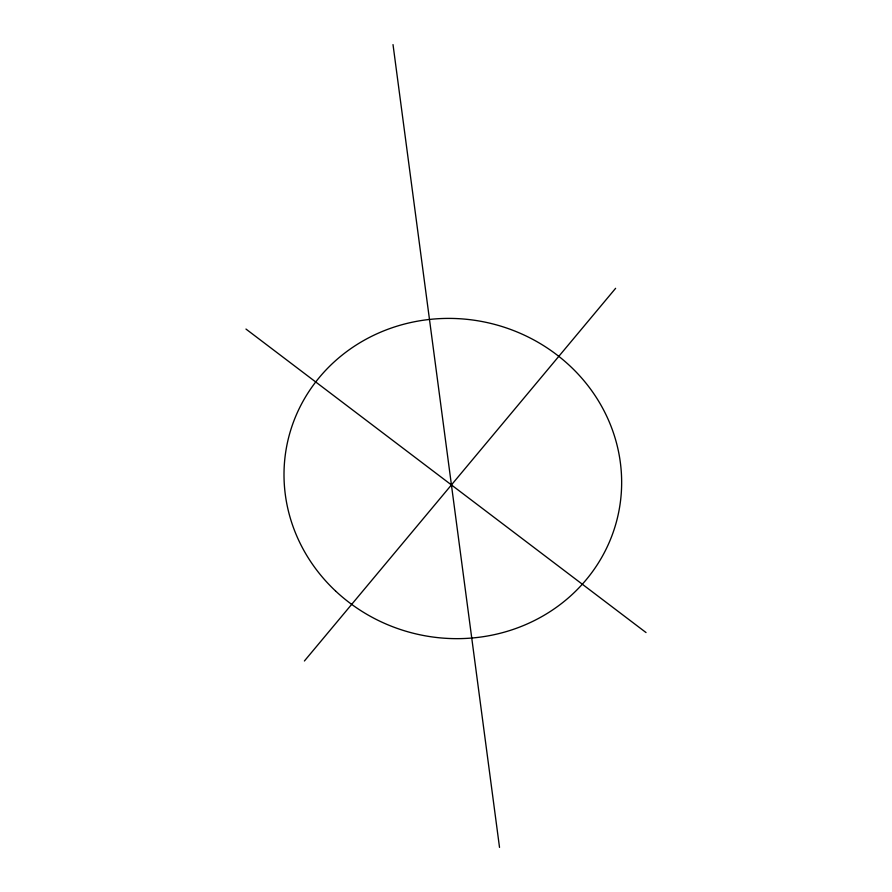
<?xml version="1.0" encoding="UTF-8"?>
<svg xmlns="http://www.w3.org/2000/svg" width="892" height="892" viewBox="0 0 892 892"><rect width="100%" height="100%" fill="white"/><g stroke="black" fill="none" stroke-linecap="round" stroke-linejoin="round"><path stroke-width="1.34" d="M304.406 660.983L615.614 288.317M245.969 329.059L646.031 632.551M393.015 44.6L499.52 847.4M335.526 590.961A169.246 159.679 12.3 0 0 616.628 521.051A169.246 159.679 12.3 0 0 406.317 323.573A169.246 159.679 12.3 0 0 335.526 590.961"/></g></svg>
